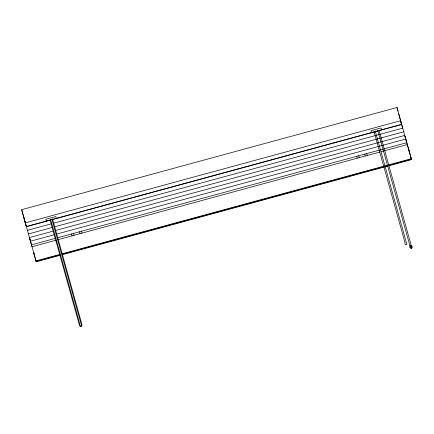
<?xml version="1.0" encoding="UTF-8"?>
<svg xmlns="http://www.w3.org/2000/svg" width="434" height="434" viewBox="0 0 434 434"><rect width="100%" height="100%" fill="white"/><g stroke="black" fill="none" stroke-linecap="round" stroke-linejoin="round"><path stroke-width="0.65" d="M50.078 220.016L79.59 325.712L80.474 326.493L81.728 326.156L82.091 325.028L52.4 218.682M396.98 107.507L401.575 124.352L26.295 226.526L21.7 209.682L396.98 107.507L397.994 111.137M25.28 222.897L400.56 120.717L401.575 124.352M26.398 226.694L50.588 220.109M52.547 219.577L401.678 124.52M27.413 230.329L51.603 223.743M53.561 223.206L402.692 128.155L398.591 113.339M28.427 233.959L52.617 227.373M54.575 226.841L403.707 131.784M29.441 237.593L53.632 231.007M55.59 230.47L404.721 135.419M54.646 234.637L30.456 241.223L24.326 219.148M56.604 234.105L405.736 139.048M31.465 244.857L55.66 238.271M57.619 237.734L406.75 142.683L401.634 124.238M56.203 240.159L32.013 246.745L29.398 237.306M58.167 239.622L379.831 152.046M381.139 151.688L407.293 144.565L411.248 158.736L62.122 253.787M60.158 254.324L35.968 260.91L29.675 238.25M34.02 253.814L33.63 252.36L36.093 261.36L60.283 254.774M62.246 254.243L411.372 159.186L411.503 159.641L62.371 254.698M36.093 261.36L36.223 261.816L60.413 255.23M408.909 150.24L404.955 136.075L407.293 144.565M381.562 129.799L381.052 127.987L371.048 130.71L371.553 132.527M379.137 130.639L411.166 245.351L411.345 248.438L409.799 247.678L409.918 245.693L377.705 130.33M375.204 131.014L406.908 244.559L405.654 244.895L404.814 243.724L405.068 242.79L374.135 132.001M366.725 153.533L367.262 155.464M364.723 154.075L365.26 156.012M358.717 155.714L359.254 157.645M356.715 156.256L357.258 158.193M81.511 231.186L82.048 233.118M79.509 231.729L80.046 233.666M73.503 233.367L74.046 235.299M71.502 233.91L72.044 235.846M56.317 218.351L55.812 216.539L45.803 219.262L46.313 221.08M51.852 219.154L81.728 326.156M50.599 219.495L80.474 326.493M21.7 209.682L26.295 226.526M411.372 159.186L408.909 150.186L409.3 151.634M23.311 215.514L25.384 223.065M410.982 157.732L411.503 159.641M35.702 259.912L36.223 261.816M412.3 246.995L411.345 248.438L409.918 245.693L411.166 245.351L412.3 246.995"/></g></svg>
